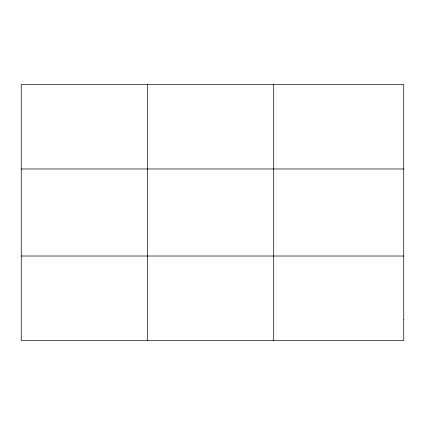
<?xml version="1.0" encoding="UTF-8"?>
<svg xmlns="http://www.w3.org/2000/svg" width="425" height="425" viewBox="0 0 425 425"><rect width="100%" height="100%" fill="white"/><g stroke="black" fill="none" stroke-linecap="round" stroke-linejoin="round"><path stroke-width="0.64" d="M147.475 340.51L147.475 84.49M273.7 340.51L273.7 84.49M21.25 168.975L403.75 168.975M21.25 256.025L403.75 256.025M403.75 319.388L403.75 340.51L21.25 340.51L21.25 84.49L403.75 84.49L403.75 319.388"/></g></svg>
